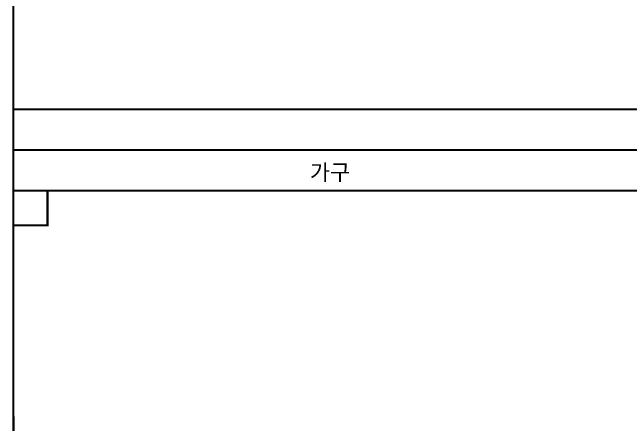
# Model space of a CAD drawing. Header units: millimetres. Extents: x 0 to 460473, y -68369 to 85219.
# Drawn here: x 96419 to 133192, y 32745 to 57267 of the extents above; entities that cross this region are included whole.
import ezdxf
from ezdxf.enums import TextEntityAlignment as Align

# ---------------------------------------------------------------- set-up
doc = ezdxf.new("R2010")
doc.units = ezdxf.units.MM
doc.header["$LTSCALE"] = 50
doc.styles.add('맑은고딕', font='malgun.ttf')

msp = doc.modelspace()

# ---------------------------------------------------------------- linework, layer by layer
at = {"color": 32, "true_color": 0xcd6928, "const_width": 121.76646086}
for points in [[(96480.32840074, 81727.75044075), (96483.82681756, 49072.64002953)], [(96483.56775853, 51490.76276868), (134135.94502826, 51490.76276868)], [(96483.82681756, 49072.64002953), (134135.94502826, 49072.64002953)], [(96483.82681756, 49072.64002953), (134139.44344507, 49072.64002953)], [(96483.82681756, 49072.64002953), (96487.32523437, 16417.52961832)], [(132109.94124025, 49059.54781701), (132109.94124025, 49072.64002953)], [(96484.08587659, 46654.51729038), (134139.44344507, 46654.51729038)], [(98510.02660649, 46637.31081238), (98510.02660649, 44607.86979808), (96480.5855922, 44607.86979808)]]:
    msp.add_lwpolyline(points, dxfattribs=at)

# ---------------------------------------------------------------- texts
at = {"color": 7, "style": '맑은고딕'}
msp.add_text('가구', height=953.103109844, dxfattribs=at).set_placement((115310.01451863, 47757.95158034), align=Align.MIDDLE_CENTER)

doc.saveas('drawing.dxf')
